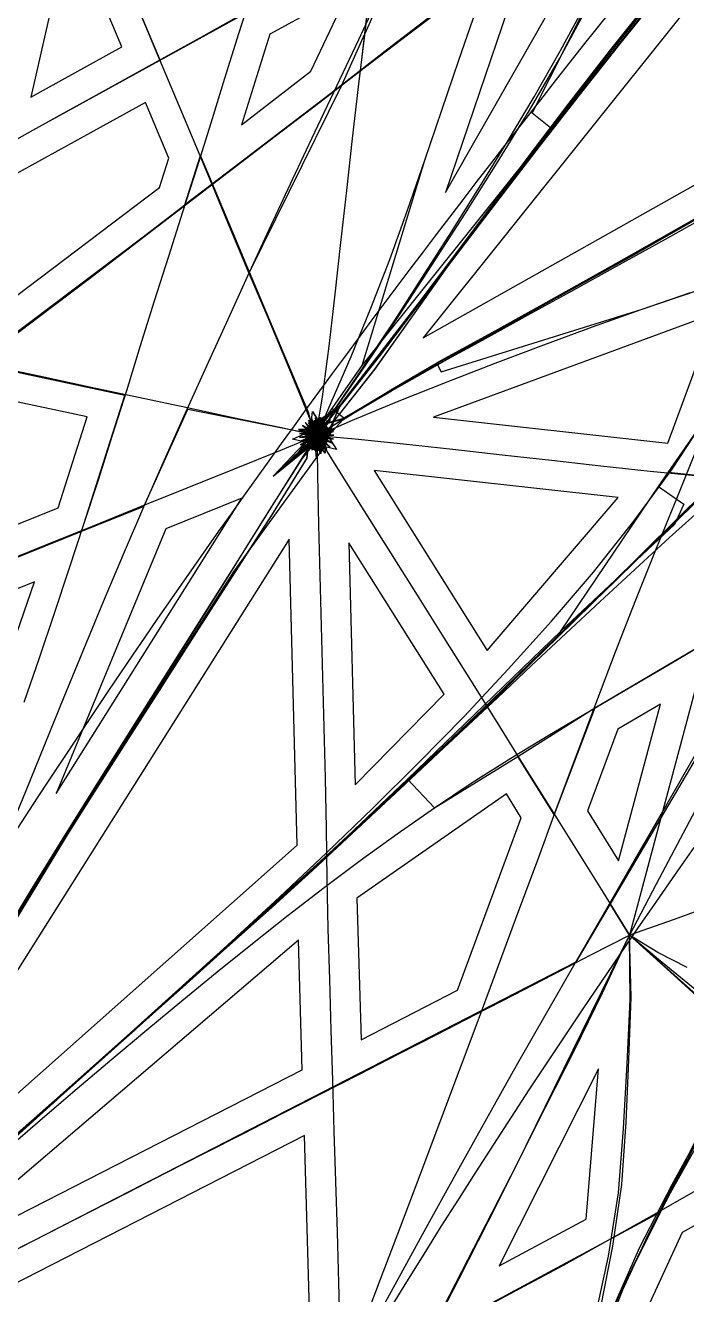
# Model space of a CAD drawing. Header units: metres. Extents: x 465982 to 489928, y 209046 to 231790.
# Drawn here: x 474537 to 476027, y 219167 to 222026 of the extents above; entities that cross this region are included whole.
import ezdxf

# ---------------------------------------------------------------- set-up
doc = ezdxf.new("R2010")
doc.units = ezdxf.units.M
for name, color, linetype in [('ANCHORS_INSIDE', 30, 'CONTINUOUS'), ('ANCHORS_OUTSIDE', 30, 'CONTINUOUS'), ('GREEN_CORRIDOR_EDGES', 3, 'CONTINUOUS'), ('GREEN_CORRIDOR_PARCELS', 3, 'CONTINUOUS'), ('RAILWAY', 7, 'CONTINUOUS'), ('WOOL_PARCELS', 32, 'CONTINUOUS'), ('WOOL_ROADS_L2', 94, 'CONTINUOUS'), ('WOOL_THREADS', 8, 'CONTINUOUS')]:
    doc.layers.add(name, color=color, linetype=linetype)

msp = doc.modelspace()

# ---------------------------------------------------------------- linework, layer by layer
at = {"layer": 'ANCHORS_INSIDE'}
msp.add_point((475890.242, 219953.231), dxfattribs=at)
at = {"layer": 'ANCHORS_OUTSIDE'}
msp.add_point((474995.712, 220917.989), dxfattribs=at)
at = {"layer": 'GREEN_CORRIDOR_EDGES'}
msp.add_lwpolyline([(475358.511, 219134.205), (475397.033, 219196.528), (475435.681, 219258.734), (475474.374, 219320.577), (475513.469, 219382.482), (475552.774, 219444.07), (475592.325, 219505.624), (475632.1, 219566.96), (475672.185, 219628.378), (475712.534, 219689.506), (475753.034, 219750.429), (475793.888, 219811.37), (475834.849, 219872.113), (475876.222, 219932.791), (475917.805, 219993.331), (475959.624, 220053.772), (476001.653, 220114.184), (476043.988, 220174.406)], dxfattribs=at)
at = {"layer": 'GREEN_CORRIDOR_PARCELS'}
for points in [[(475433.441, 221322.373), (476244.633, 221778.868), (476573.284, 222746.149)], [(474550.035, 221864.031), (474755.015, 221977.324), (474638.465, 222253.929)], [(475483.545, 221649.7), (475820.043, 222239.689), (475637.24, 222100.721)], [(475023.968, 221801.5), (475180.54, 221922.678), (475265.73, 222103.831), (475088.376, 222006.079)], [(474433.76, 221354.642), (474839.363, 221660.744), (474860.362, 221726.604), (474807.821, 221851.902), (474508.358, 221687.028)], [(475984.317, 221085.254), (476092.386, 221377.396), (475456.481, 221143.61)], [(474310.65, 220818.63), (474611.24, 220938.998), (474676.339, 221143.935), (474445.731, 221192.655), (474385.502, 221147.108)], [(475577.491, 220618.072), (475872.721, 220962.247), (475322.706, 221023.225)], [(474606.765, 220296.233), (475025.14, 220960.816), (474854.124, 220892.147)], [(474120.265, 219265.956), (475149.743, 220179.845), (475131.579, 220868.393)], [(475280.601, 220315.367), (475480.626, 220519.66), (475266.217, 220860.614)], [(473935.43, 219181.233), (474259.055, 219907.079), (474557.794, 220772.836), (474273.739, 220659.088)], [(475873.644, 220144.077), (475968.125, 220497.422), (475872.174, 220441.149), (475803.278, 220256.666)], [(475293.642, 219741.487), (475510.835, 219852.741), (475654.384, 220241.334), (475620.842, 220294.99), (475284.245, 220060.384)], [(474389.884, 219279.717), (475161.228, 219673.775), (475152.578, 219965.596), (474386.35, 219311.863)], [(473965.286, 218911.883), (475180.354, 219027.984), (475166.15, 219525.393)]]:
    msp.add_lwpolyline(points, close=True, dxfattribs=at)
at = {"layer": 'RAILWAY'}
msp.add_lwpolyline([(474512.07, 220205.18), (474538.33, 220245.8), (474564.94, 220286.06), (474591.19, 220326.33), (474617.8, 220366.59), (474644.76, 220406.86), (474671.37, 220447.13), (474698.33, 220487.39), (474725.29, 220527.66), (474752.6, 220567.57), (474779.56, 220607.49), (474807.22, 220647.76), (474834.53, 220687.67), (474862.19, 220727.59), (474889.85, 220767.15), (474917.51, 220807.07), (474945.17, 220846.98), (474973.18, 220886.55), (475001.54, 220926.12), (475029.55, 220965.68), (475057.91, 221005.25), (475086.27, 221044.81), (475114.63, 221084.38), (475143.34, 221123.94), (475171.7, 221163.16), (475200.76, 221202.72), (475229.47, 221241.94), (475258.53, 221281.16), (475287.59, 221320.37), (475316.65, 221359.59), (475345.71, 221398.8), (475375.12, 221438.02), (475404.53, 221476.88), (475434.29, 221516.1), (475463.7, 221554.96), (475493.46, 221593.83), (475523.22, 221632.69), (475552.98, 221671.56), (475583.09, 221710.42), (475613.2, 221749.29), (475643.31, 221787.8), (475673.42, 221826.67), (475703.53, 221865.19), (475733.99, 221904.05), (475764.45, 221942.57), (475794.91, 221981.08), (475825.37, 222019.6), (475856.18, 222058.11)], dxfattribs=at)
at = {"layer": 'WOOL_PARCELS'}
for points in [[(475604.367, 219232.118), (475800.96, 219337.187), (475828.368, 219676.118)], [(475882.333, 219015.063), (476278.498, 219070.075), (476286.431, 219457.155), (476016.823, 219307.097)]]:
    msp.add_lwpolyline(points, close=True, dxfattribs=at)
at = {"layer": 'WOOL_ROADS_L2'}
for points in [[(475187.75, 221104.95), (475295.888, 221260.092), (475966.85, 222099.068), (476704.065, 222999.481)], [(475859.71, 222509.635), (475914.708, 222409.93), (475582.499, 222145.473), (475249.932, 221890.779)], [(475859.71, 222509.635), (475416.505, 222265.164), (475301.721, 222006.436)], [(475032.328, 222053.252), (474840.991, 221947.711), (474618.716, 222474.913)], [(475724.168, 221791.973), (475678.891, 221827.753), (475999.631, 222464.032)], [(475301.721, 222006.436), (475325.614, 222215.028)], [(475249.932, 221890.779), (475301.721, 222006.436)], [(475292.248, 221923.732), (475301.721, 222006.436)], [(475249.932, 221890.779), (474958.575, 221668.819)], [(475042.443, 221469.948), (475249.932, 221890.779)], [(475465.456, 221261.134), (476471.069, 221832.024)], [(474958.575, 221668.819), (474896.538, 221621.424), (474931.577, 221732.854)], [(474958.575, 221668.819), (474931.577, 221732.854)], [(475295.888, 221260.092), (475437.199, 221722.009)], [(475042.443, 221469.948), (474958.575, 221668.819)], [(475465.456, 221261.134), (475474.114, 221245.778), (475924.838, 221385.991), (476274.61, 221504.449)], [(475985.321, 221018.866), (476075.287, 221148.349), (476274.61, 221504.449)], [(474804.379, 220942.291), (474903.48, 221161.633), (475187.75, 221104.95), (475176.194, 221152.66), (475042.443, 221469.948)], [(474663.611, 220885.955), (474761.538, 221192.113), (474427.19, 221263.908)], [(475227.5, 221163.481), (475254.462, 221142.174), (475465.456, 221261.134)], [(474006.393, 219141.004), (474287.049, 219634.413), (474681.203, 220282.979), (475007.352, 220796.643), (475212.338, 221078.676), (475197.337, 221101.679)], [(475197.337, 221101.679), (475187.75, 221104.95)], [(475187.75, 221104.95), (475192.21, 221049.423)], [(475963.352, 220987.248), (475985.321, 221018.866)], [(476107.202, 221006.238), (475985.321, 221018.866)], [(475743.932, 220661.83), (475963.352, 220987.248), (476020.327, 220947.661)], [(474804.379, 220942.291), (474663.611, 220885.955)], [(476020.327, 220947.661), (475999.962, 220901.527)], [(475743.932, 220661.83), (475999.962, 220901.527)], [(474663.611, 220885.955), (474214.663, 220705.286)], [(476272.41, 220756.155), (475777.376, 219915.972), (474417.422, 219218.329), (474063.537, 219042.218), (473984.636, 219103.399)], [(475397.872, 220327.986), (475743.932, 220661.83)], [(475820.049, 220488.713), (476081.145, 220642.769)], [(475646.635, 220379.533), (475820.049, 220488.713)], [(475820.049, 220488.713), (475728.449, 220248.804), (475646.635, 220379.533)], [(475397.872, 220327.986), (475458.736, 220263.907), (475646.635, 220379.533)], [(474006.393, 219141.004), (474058.248, 219111.508), (475232.73, 220171.132), (475397.872, 220327.986)], [(475354.529, 218896.338), (475644.423, 219460.691), (475898.38, 219977.274), (475854.36, 220047.613)], [(475659.277, 218605.344), (475765.629, 218867.431), (475831.444, 219057.752), (475875.348, 219165.98), (475967.989, 219353.376), (476165.127, 219734.755)], [(475967.989, 219353.376), (475445.463, 219071.59)]]:
    msp.add_lwpolyline(points, dxfattribs=at)
at = {"layer": 'WOOL_THREADS'}
for points in [[(475095.268, 221010.507), (475152.795, 221064.092), (475182.335, 221091.882), (475204.379, 221109.79), (475181.489, 221096.469), (475206.616, 221105.937), (475180.372, 221101.016), (475207.137, 221101.377), (475180.737, 221105.613), (475206.039, 221096.932), (475182.586, 221109.787), (475203.53, 221093.15), (475185.684, 221113.073), (475199.949, 221090.447), (475189.638, 221115.126), (475195.742, 221089.084), (475193.975, 221115.774), (475191.397, 221089.151), (475198.213, 221115.016), (475187.373, 221090.562), (475201.924, 221113.007), (475184.06, 221093.097), (475204.772, 221110.025), (475181.729, 221096.439), (475206.549, 221106.415), (475180.525, 221100.223), (475207.175, 221102.548), (475180.468, 221104.086), (475206.686, 221098.77), (475181.47, 221107.704), (475205.213, 221095.377), (475183.365, 221110.817), (475202.95, 221092.592), (475185.937, 221113.239), (475200.129, 221090.559), (475188.949, 221114.866), (475196.985, 221089.346), (475192.169, 221115.664), (475193.741, 221088.955), (475195.386, 221115.661), (475190.597, 221089.336), (475198.418, 221114.924), (475187.713, 221090.403), (475201.123, 221113.556), (475185.213, 221092.043), (475203.395, 221111.673), (475183.187, 221094.136), (475205.163, 221109.401), (475181.69, 221096.558), (475206.385, 221106.862), (475180.756, 221099.187), (475207.053, 221104.175), (475180.41, 221101.903), (475207.206, 221101.433), (475180.732, 221104.593), (475207.035, 221098.608), (475182.113, 221106.879), (475207.463, 221095.268), (475184.885, 221105.351), (475197.991, 221134.529), (475206.464, 221189.387), (475221.345, 221303.423), (475235.159, 221420.09), (475248.351, 221536.988), (475261.403, 221653.924), (475274.531, 221770.757), (475288.103, 221887.277), (475301.921, 222003.705), (475315.679, 222120.337)], [(476488.411, 222138.644), (476455.077, 222018.695), (476421.671, 221898.842), (476387.833, 221779.92), (476353.997, 221660.931), (476320.562, 221541.29), (476287.325, 221421.462), (476254.492, 221301.249), (476221.186, 221181.761), (476187.609, 221062.569), (476154.311, 220943.046), (476122.286, 220822.555), (476090.832, 220701.517), (476059.319, 220580.705), (476027.398, 220459.888), (475995.347, 220339.106), (475963.095, 220218.489), (475930.689, 220097.912), (475898.38, 219977.274)], [(474493.583, 220191.822), (474537.874, 220298.765), (474581.414, 220406.098), (474624.865, 220513.6), (474668.78, 220620.9), (474713.229, 220727.983), (474758.276, 220834.835), (474804.143, 220941.256), (474850.778, 221047.419), (474898.24, 221153.237), (474946.172, 221258.82), (474994.394, 221364.454), (475042.483, 221470.004), (475090.712, 221575.483), (475139.843, 221680.531), (475189.657, 221785.13), (475239.261, 221889.652), (475288.474, 221994.3), (475337.204, 222099.227)], [(474534.916, 220501.302), (474568.917, 220601.502), (474602.616, 220701.813), (474636.107, 220802.067), (474669.299, 220902.274), (474701.949, 221002.614), (474733.911, 221103.234), (474765.669, 221203.774), (474797.011, 221304.473), (474828.255, 221405.402), (474860.326, 221505.835), (474892.409, 221605.922), (474924.319, 221706), (474955.717, 221806.403), (474986.785, 221907.15), (475018.429, 222007.661), (475050.396, 222108.042)], [(475095.268, 221010.507), (475170.846, 221075.856), (475209.073, 221136.67), (475202.674, 221060.695), (475177.119, 221122.337), (475247.129, 221169.592), (475337.912, 221284.499), (475427.4, 221401.767), (475516.451, 221519.463), (475605.896, 221636.423), (475695.712, 221752.792), (475785.929, 221868.526), (475876.72, 221983.586), (475968.261, 222097.93)], [(475095.268, 221010.507), (475174.725, 221074.574), (475205.292, 221142.614), (475212.814, 221062.638), (475168.645, 221118.356), (475243.948, 221164.83), (475334.932, 221279.854), (475424.483, 221397.855), (475513.562, 221516.327), (475603.273, 221633.884), (475693.345, 221750.768), (475783.811, 221866.946), (475874.857, 221982.382), (475966.675, 222097.032)], [(475095.268, 221010.507), (475165.709, 221083.881), (475232.952, 221115.935), (475152.425, 221115.712), (475214.186, 221080.942), (475242.697, 221165.147), (475332.324, 221281.317), (475422.368, 221398.985), (475511.888, 221517.152), (475601.94, 221634.468), (475692.279, 221751.158), (475782.952, 221867.175), (475874.161, 221982.479), (475966.105, 222097.015)], [(477115.741, 222111.97), (477047.038, 222002.54), (476978.833, 221892.646), (476910.575, 221783.037), (476842.491, 221673.636), (476775.107, 221563.985), (476709.417, 221453.259), (476645.157, 221341.314), (476582.285, 221228.246), (476519.393, 221115.021), (476456.086, 221001.953), (476392.767, 220889.117), (476329.503, 220776.073), (476266.369, 220662.877), (476203.572, 220549.317), (476141.525, 220435.286), (476079.885, 220321.1), (476018.87, 220206.688), (475958.373, 220092.099), (475898.38, 219977.274)], [(475049.386, 222063.455), (474939.076, 222002.315), (474828.633, 221941.309), (474718.155, 221880.178), (474607.422, 221818.976), (474496.798, 221757.699), (474386.289, 221696.397), (474275.653, 221635.256), (474164.914, 221574.245), (474054.226, 221513.267), (473943.601, 221452.331), (473832.734, 221391.558)], [(474473.491, 219952.355), (474548.852, 220076.249), (474625.251, 220199.577), (474702.366, 220322.518), (474779.812, 220445.223), (474857.13, 220567.81), (474934.246, 220690.308), (475011.105, 220812.744), (475087.716, 220935.042), (475163.471, 221054.911), (475218.289, 221136.196), (475165.596, 221066.652), (475222.986, 221136.864), (475165.302, 221069.532), (475224.939, 221138.112), (475168.429, 221072.369), (475231.295, 221149.476), (475320.94, 221263.536), (475409.372, 221380.615), (475497.17, 221498.723), (475586.016, 221616.468), (475675.538, 221733.888), (475765.883, 221850.856), (475857.106, 221967.31), (475949.464, 222083.17)], [(474491.662, 219976.53), (474565.276, 220097.061), (474639.383, 220217.259), (474714.022, 220337.099), (474788.923, 220456.628), (474863.717, 220576.014), (474938.419, 220695.346), (475012.985, 220814.595), (475087.387, 220933.667), (475161.006, 221049.864), (475218.332, 221120.778), (475157.101, 221081.281), (475227.888, 221117.774), (475156.507, 221089.64), (475231.352, 221111.392), (475155.079, 221097.744), (475232.524, 221102.957), (475155.034, 221106.632), (475231.494, 221093.694), (475157.126, 221115.738), (475228.222, 221084.784), (475161.531, 221124.417), (475222.844, 221076.876), (475167.775, 221131.465), (475216.18, 221070.864), (475174.819, 221136.485), (475208.782, 221066.783), (475182.54, 221139.833), (475200.631, 221064.556), (475191.152, 221141.859), (475191.716, 221065.059), (475201.811, 221143.71), (475183.597, 221072.317), (475227.707, 221150.254), (475303.158, 221259.431), (475378.592, 221371.759), (475453.003, 221485.794), (475527.041, 221600.658), (475600.387, 221716.388), (475671.947, 221833.536), (475740.984, 221952.262), (475806.718, 222072.896)], [(475501.752, 222082.016), (475401.177, 222005.671), (475300.897, 221929.06), (475200.736, 221852.344), (475100.393, 221775.782), (475000.097, 221699.321), (474899.944, 221623.118), (474799.661, 221546.835), (474699.177, 221470.767), (474598.478, 221394.771), (474497.741, 221318.751)], [(474520.866, 220025.265), (474601.195, 220154.087), (474682.277, 220282.499), (474764.078, 220410.585), (474846.068, 220538.659), (474928.23, 220666.765), (475010.582, 220794.928), (475092.953, 220923.249), (475171.855, 221050.863), (475184.105, 221155.953), (475237.99, 221070.383), (475139.001, 221094.104), (475234.317, 221136.592), (475324.565, 221251.075), (475410.394, 221371.377), (475495.826, 221492.602), (475583.267, 221612.639), (475672.003, 221731.943), (475761.986, 221850.392), (475853.211, 221967.986), (475946.01, 222084.598)], [(474520.905, 220025.103), (474601.209, 220153.915), (474682.248, 220282.323), (474763.994, 220410.412), (474845.925, 220538.492), (474928.023, 220666.603), (475010.306, 220794.776), (475092.607, 220923.106), (475171.482, 221050.688), (475184.098, 221155.502), (475237.987, 221070.458), (475139.433, 221094.131), (475234.31, 221137.016), (475324.518, 221251.433), (475410.414, 221371.603), (475495.922, 221492.699), (475583.403, 221612.633), (475672.165, 221731.846), (475762.168, 221850.208), (475853.414, 221967.713), (475946.24, 222084.23)], [(475095.268, 221010.507), (475150.733, 221062.115), (475176.881, 221086.781), (475188.372, 221102.529), (475203.402, 221102.866), (475186.393, 221103.494), (475201.896, 221099.868), (475186.684, 221106.02), (475200.485, 221097.544), (475188.13, 221108.162), (475198.592, 221095.729), (475190.23, 221109.682), (475196.268, 221094.585), (475192.687, 221110.449), (475193.732, 221094.221), (475195.234, 221110.413), (475191.237, 221094.651), (475197.616, 221109.61), (475189.023, 221095.803), (475199.612, 221108.145), (475187.285, 221097.537), (475201.056, 221106.189), (475186.158, 221099.666), (475201.85, 221103.941), (475185.705, 221101.981), (475201.964, 221101.612), (475185.92, 221104.274), (475201.436, 221099.399), (475186.74, 221106.366), (475200.353, 221097.466), (475188.056, 221108.11), (475198.839, 221095.934), (475189.732, 221109.41), (475197.036, 221094.877), (475191.624, 221110.216), (475195.089, 221094.325), (475193.592, 221110.52), (475193.133, 221094.261), (475195.509, 221110.352), (475191.281, 221094.646), (475197.274, 221109.767), (475189.623, 221095.413), (475198.809, 221108.837), (475188.224, 221096.486), (475200.062, 221107.642), (475187.123, 221097.784), (475201.006, 221106.261), (475186.338, 221099.229), (475201.632, 221104.771), (475185.87, 221100.748), (475201.946, 221103.238), (475185.706, 221102.28), (475201.963, 221101.721), (475185.825, 221103.771), (475201.711, 221100.267), (475186.204, 221105.178), (475201.219, 221098.912), (475186.81, 221106.468), (475200.506, 221097.695), (475187.615, 221107.613), (475199.615, 221096.629), (475188.586, 221108.598), (475198.552, 221095.753), (475189.689, 221109.422), (475197.364, 221095.149), (475190.37, 221110.7), (475181.244, 221133.022), (475163.14, 221177.109), (475123.873, 221271.962), (475081.765, 221372.226), (475039.596, 221472.557), (474997.422, 221572.895), (474955.567, 221672.938), (474913.796, 221772.933), (474871.756, 221873.189), (474829.65, 221973.177), (474787.493, 222073.29)], [(475095.268, 221010.507), (475163.153, 221073.535), (475211.562, 221111.234), (475167.464, 221091.522), (475216.88, 221111.01), (475168.789, 221093.947), (475218.228, 221109.861), (475168.683, 221095.654), (475218.838, 221108.253), (475168.343, 221097.448), (475219.237, 221106.374), (475168.045, 221099.459), (475219.486, 221104.243), (475167.888, 221101.72), (475219.548, 221101.855), (475167.943, 221104.234), (475219.359, 221099.218), (475168.287, 221106.987), (475218.84, 221096.358), (475168.999, 221109.941), (475217.912, 221093.326), (475170.161, 221113.033), (475216.498, 221090.2), (475171.844, 221116.168), (475214.534, 221087.083), (475174.1, 221119.231), (475211.98, 221084.11), (475176.955, 221122.077), (475208.829, 221081.428), (475180.396, 221124.551), (475205.117, 221079.193), (475184.366, 221126.487), (475200.926, 221077.541), (475188.764, 221127.701), (475196.372, 221076.517), (475193.411, 221127.869), (475191.466, 221075.759), (475197.82, 221125.872), (475184.912, 221073.195), (475198.163, 221118.968), (475237.898, 221166.853), (475303.181, 221262.104), (475368.574, 221360.55), (475433.069, 221460.444), (475497.19, 221560.689), (475560.463, 221661.246), (475622.73, 221762.512), (475683.721, 221865.047), (475742.984, 221968.953), (475800.059, 222074.458)], [(475466.768, 222058.655), (475354.129, 221972.217), (475242.048, 221885.316), (475129.803, 221798.444), (475017.065, 221711.857), (474904.422, 221625.539), (474791.684, 221539.175), (474678.597, 221453.078), (474565.228, 221367.118), (474451.842, 221281.52), (474338.622, 221195.9), (474225.432, 221110.096), (474111.991, 221024.382), (473998.586, 220938.693), (473885.203, 220852.989), (473772.114, 220766.94), (473658.849, 220680.78), (473545.594, 220594.649), (473432.156, 220508.781), (473318.477, 220423.292), (473204.565, 220338.038), (473090.436, 220252.866)], [(475034.129, 222052.904), (474914.053, 221986.89), (474793.96, 221920.955), (474673.847, 221854.844), (474553.759, 221788.728), (474433.867, 221722.476), (474313.932, 221656.072), (474193.709, 221589.867), (474073.437, 221523.646), (473953.203, 221457.459), (473832.734, 221391.558)], [(475095.268, 221010.507), (475156.046, 221066.439), (475196.657, 221089.389), (475192.558, 221125.218), (475194.98, 221084.277), (475191.843, 221122.51), (475196.074, 221083.209), (475190.818, 221121.872), (475197.12, 221083.141), (475189.841, 221121.602), (475198.069, 221083.289), (475188.952, 221121.381), (475198.906, 221083.491), (475188.179, 221121.165), (475199.616, 221083.699), (475187.54, 221120.964), (475200.181, 221083.886), (475187.051, 221120.793), (475200.59, 221084.035), (475186.724, 221120.671), (475200.833, 221084.127), (475186.569, 221120.611), (475200.9, 221084.154), (475186.591, 221120.62), (475200.785, 221084.109), (475186.8, 221120.701), (475200.483, 221083.994), (475187.198, 221120.846), (475199.989, 221083.82), (475187.787, 221121.045), (475199.302, 221083.602), (475188.571, 221121.277), (475198.423, 221083.363), (475189.544, 221121.516), (475197.357, 221083.13), (475190.699, 221121.734), (475196.116, 221082.937), (475192.024, 221121.895), (475194.714, 221082.815), (475193.496, 221121.969), (475193.177, 221082.798), (475195.09, 221121.924), (475191.536, 221082.914), (475196.771, 221121.738), (475189.829, 221083.193), (475198.505, 221121.408), (475188.11, 221083.677), (475200.281, 221120.995), (475186.541, 221084.538), (475202.616, 221122.488), (475226.456, 221176.112), (475271.128, 221280.271), (475315.394, 221388.62), (475358.091, 221498.405), (475398.445, 221609.592), (475437.199, 221722.009), (475475.584, 221834.655), (475513.97, 221947.298), (475552.622, 222059.647)], [(475095.268, 221010.507), (475166.116, 221076.941), (475217.509, 221120.963), (475166.282, 221085.012), (475221.459, 221116.215), (475162.977, 221090.919), (475222.072, 221109.846), (475156.769, 221098.392), (475214.769, 221099.826), (475246.235, 221168.227), (475329.131, 221275.302), (475412.215, 221384.055), (475495.024, 221493.382), (475578.53, 221602.446), (475662.642, 221711.65), (475747.457, 221820.687), (475833.09, 221929.409), (475919.477, 222037.669)], [(474461.073, 219473.993), (474569.749, 219571.745), (474678.368, 219669.423), (474786.844, 219767.172), (474894.88, 219864.995), (475002.664, 219963.308), (475109.791, 220062.213), (475215.382, 220162.267), (475319.975, 220263.239), (475423.655, 220365.428), (475525.493, 220469.44), (475624.999, 220575.702), (475722.59, 220684.024), (475817.51, 220794.68), (475908.163, 220908.941), (475994.417, 221026.597), (476074.601, 221148.61), (476147.91, 221275.322), (476219.977, 221402.786), (476292.396, 221529.934), (476365.553, 221656.622), (476442.274, 221780.754), (476521.786, 221903.079), (476600.924, 222025.881)], [(475095.268, 221010.507), (475167.92, 221077.879), (475218.334, 221128.277), (475172.34, 221075.539), (475212.965, 221131.625), (475177.408, 221071.765), (475206.984, 221134.578), (475183.741, 221069.086), (475200.164, 221136.62), (475190.331, 221067.842), (475194.011, 221137.245), (475196.086, 221067.775), (475188.614, 221136.871), (475201.185, 221068.511), (475183.754, 221135.786), (475205.909, 221069.888), (475179.214, 221134.02), (475210.442, 221071.822), (475175.007, 221131.369), (475215.317, 221074.15), (475171.718, 221126.804), (475223.575, 221076.663), (475171.175, 221113.876), (475239.03, 221161.021), (475323.377, 221267.137), (475406.588, 221376.353), (475489.581, 221486.438), (475573.299, 221596.169), (475657.56, 221705.896), (475742.431, 221815.492), (475828.095, 221924.618), (475914.688, 222033.116)], [(475857.386, 219129.559), (475921.323, 219274.643), (475994.529, 219415.112), (476071.318, 219553.934), (476147.193, 219693.485), (476224.231, 219831.848), (476306.018, 219968.086), (476391.353, 220102.093), (476485.258, 220229.929), (476586.863, 220351.857), (476690.532, 220472.312), (476792.865, 220593.892), (476888.472, 220720.097), (476977.862, 220851.185), (477055.751, 220989.602), (477125.925, 221131.907), (477187.673, 221278.091), (477242.22, 221426.956), (477291.441, 221577.486), (477333.721, 221729.871), (477361.587, 221885.137)], [(475095.268, 221010.507), (475165.429, 221076.007), (475213.841, 221121.732), (475171.204, 221080.351), (475214.786, 221123.701), (475172.418, 221080.376), (475214.445, 221124.555), (475173.186, 221079.882), (475213.795, 221125.242), (475173.961, 221079.24), (475212.987, 221125.947), (475174.854, 221078.517), (475212.022, 221126.711), (475175.907, 221077.723), (475210.874, 221127.536), (475177.157, 221076.869), (475209.518, 221128.412), (475178.627, 221075.974), (475207.926, 221129.317), (475180.345, 221075.069), (475206.084, 221130.222), (475182.324, 221074.192), (475203.958, 221131.07), (475184.602, 221073.372), (475201.494, 221131.84), (475187.324, 221072.654), (475198.473, 221132.483), (475190.623, 221072.132), (475194.916, 221132.842), (475193.982, 221071.883), (475191.878, 221132.523), (475196.945, 221071.363), (475189.474, 221130.659), (475201.236, 221068.303), (475184.552, 221121.896), (475254.451, 221140.887), (475359.812, 221203.885), (475468.272, 221267.032), (475579.172, 221327.629), (475690.067, 221388.536), (475800.896, 221449.986), (475911.607, 221511.904), (476022.063, 221574.292), (476132.452, 221637.003)], [(475095.268, 221010.507), (475166.162, 221076.628), (475215.336, 221123.724), (475171.251, 221079.005), (475214.787, 221125.891), (475173.114, 221077.997), (475213.347, 221127.382), (475174.863, 221076.738), (475211.574, 221128.734), (475176.807, 221075.445), (475209.5, 221130.04), (475179.049, 221074.162), (475207.077, 221131.292), (475181.674, 221072.949), (475204.188, 221132.467), (475184.906, 221071.83), (475200.616, 221133.499), (475188.816, 221070.992), (475196.414, 221134.205), (475192.802, 221070.661), (475192.712, 221134.32), (475196.282, 221070.765), (475189.44, 221134.053), (475199.417, 221071.179), (475186.394, 221133.487), (475202.377, 221071.85), (475183.569, 221132.633), (475205.2, 221072.673), (475180.948, 221131.32), (475208.302, 221073.34), (475178.833, 221128.602), (475214.042, 221072.742), (475176.728, 221118.344), (475249.859, 221138.034), (475355.467, 221201), (475464.422, 221264.59), (475575.808, 221325.376), (475687.118, 221386.426), (475798.279, 221447.991), (475909.359, 221510.074), (476020.146, 221572.641), (476130.828, 221635.532)], [(475095.268, 221010.507), (475160.746, 221072.391), (475192.607, 221120.562), (475199.57, 221076.013), (475187.534, 221124.614), (475201.093, 221078.779), (475185.755, 221125.091), (475202.486, 221079.722), (475184.191, 221124.686), (475203.979, 221080.448), (475182.646, 221124.001), (475205.519, 221081.254), (475181.085, 221123.136), (475207.087, 221082.212), (475179.506, 221122.09), (475208.669, 221083.355), (475177.925, 221120.848), (475210.243, 221084.703), (475176.365, 221119.389), (475211.782, 221086.276), (475174.859, 221117.701), (475213.245, 221088.082), (475173.447, 221115.775), (475214.593, 221090.127), (475172.176, 221113.613), (475215.776, 221092.404), (475171.094, 221111.228), (475216.744, 221094.893), (475170.249, 221108.641), (475217.452, 221097.567), (475169.687, 221105.889), (475217.857, 221100.387), (475169.442, 221103.013), (475217.918, 221103.304), (475169.529, 221100.064), (475217.582, 221106.253), (475169.9, 221097.073), (475216.687, 221109.112), (475170.228, 221093.915), (475214.464, 221111.412), (475168.996, 221089.328), (475209.167, 221111.024), (475260.315, 221143.387), (475357.872, 221202.315), (475458.847, 221261.331), (475562.025, 221318.011), (475665.056, 221374.874), (475767.784, 221432.056), (475870.514, 221489.62), (475973.172, 221547.6), (476075.689, 221605.811)], [(475095.268, 221010.507), (475154.25, 221065.892), (475181.594, 221100.423), (475214.763, 221107.158), (475176.74, 221101.652), (475212.594, 221100.757), (475176.067, 221106.602), (475210.908, 221095.723), (475177.698, 221111.375), (475208.328, 221091.303), (475180.724, 221115.431), (475204.73, 221087.744), (475184.741, 221118.466), (475200.344, 221085.304), (475189.395, 221120.282), (475195.51, 221084.145), (475194.314, 221120.776), (475190.597, 221084.314), (475199.132, 221119.957), (475185.959, 221085.755), (475203.511, 221117.931), (475181.911, 221088.32), (475207.164, 221114.884), (475178.706, 221091.786), (475209.878, 221111.065), (475176.516, 221095.887), (475211.521, 221106.756), (475175.435, 221100.331), (475212.038, 221102.25), (475175.475, 221104.828), (475211.454, 221097.83), (475176.579, 221109.108), (475209.86, 221093.748), (475178.63, 221112.938), (475207.393, 221090.217), (475181.468, 221116.129), (475204.231, 221087.4), (475184.904, 221118.545), (475200.572, 221085.408), (475188.736, 221120.099), (475196.619, 221084.302), (475192.757, 221120.754), (475192.577, 221084.1), (475196.774, 221120.518), (475188.639, 221084.782), (475200.609, 221119.443), (475184.998, 221086.312), (475204.153, 221117.651), (475181.935, 221088.703), (475207.594, 221115.413), (475180.357, 221092.247), (475213.741, 221114.584), (475263.986, 221144.686), (475362.297, 221202.655), (475463.72, 221260.822), (475566.909, 221317.192), (475670.049, 221373.683), (475773.011, 221430.369), (475876.075, 221487.325), (475979.17, 221544.557), (476082.22, 221601.907)], [(475095.268, 221010.507), (475166.875, 221077.104), (475216.202, 221125.959), (475172.443, 221076.798), (475212.822, 221129.295), (475176.52, 221074.091), (475208.644, 221131.907), (475181.055, 221071.834), (475203.877, 221133.899), (475186.072, 221070.245), (475198.706, 221135.181), (475190.832, 221069.519), (475194.454, 221135.565), (475194.638, 221069.422), (475191.074, 221135.473), (475197.656, 221069.654), (475188.355, 221135.147), (475200.081, 221070.045), (475186.237, 221134.732), (475201.926, 221070.472), (475184.623, 221134.319), (475203.347, 221070.872), (475183.366, 221133.934), (475204.469, 221071.247), (475182.34, 221133.607), (475205.381, 221071.64), (475181.435, 221133.395), (475206.048, 221072.207), (475180.472, 221133.709), (475206.047, 221073.847), (475178.99, 221136.864), (475199.144, 221079.031), (475252.287, 221137.617), (475360.863, 221205.076), (475473.418, 221271.076), (475588.701, 221334.421), (475704.086, 221398.199), (475819.273, 221462.396), (475934.297, 221527.125), (476049.091, 221592.437)], [(475095.268, 221010.507), (475152.624, 221063.998), (475182.009, 221091.573), (475202.943, 221109.994), (475182.845, 221094.791), (475204.554, 221108.958), (475182.116, 221096.607), (475205.505, 221107.373), (475181.455, 221098.343), (475206.11, 221105.655), (475181.015, 221100.091), (475206.439, 221103.912), (475180.817, 221101.823), (475206.522, 221102.207), (475180.846, 221103.492), (475206.39, 221100.585), (475181.074, 221105.058), (475206.078, 221099.082), (475181.459, 221106.491), (475205.628, 221097.725), (475181.962, 221107.77), (475205.083, 221096.528), (475182.538, 221108.884), (475204.487, 221095.496), (475183.146, 221109.832), (475203.878, 221094.63), (475183.745, 221110.619), (475203.294, 221093.92), (475184.307, 221111.254), (475202.763, 221093.356), (475184.802, 221111.751), (475202.309, 221092.922), (475185.212, 221112.124), (475201.948, 221092.607), (475185.522, 221112.386), (475201.691, 221092.397), (475185.724, 221112.548), (475201.544, 221092.281), (475185.815, 221112.619), (475201.508, 221092.253), (475185.796, 221112.605), (475201.579, 221092.308), (475185.675, 221112.509), (475201.749, 221092.444), (475185.459, 221112.334), (475202.007, 221092.658), (475185.162, 221112.081), (475202.339, 221092.951), (475184.799, 221111.749), (475202.728, 221093.323), (475184.386, 221111.341), (475203.152, 221093.773), (475183.935, 221110.866), (475203.579, 221094.309), (475183.431, 221110.351), (475203.909, 221094.973), (475182.707, 221109.916), (475203.686, 221095.976), (475180.933, 221110.305), (475200.221, 221096.537), (475224.385, 221115.275), (475274.391, 221136.985), (475379.27, 221180.552), (475487.413, 221223.233), (475595.933, 221265.334), (475704.919, 221306.536), (475814.541, 221346.838), (475924.838, 221385.991), (476035.639, 221424.182)], [(475095.268, 221010.507), (475150.456, 221061.844), (475176.211, 221085.902), (475189.381, 221098.204), (475198.915, 221107.132), (475189.341, 221098.132), (475198.698, 221106.976), (475189.278, 221098.024), (475198.633, 221106.967), (475189.288, 221097.979), (475198.597, 221106.99), (475189.316, 221097.944), (475198.562, 221107.023), (475189.352, 221097.907), (475198.522, 221107.063), (475189.395, 221097.864), (475198.475, 221107.109), (475189.446, 221097.814), (475198.419, 221107.162), (475189.506, 221097.756), (475198.354, 221107.224), (475189.576, 221097.69), (475198.278, 221107.294), (475189.66, 221097.616), (475198.187, 221107.373), (475189.757, 221097.531), (475198.082, 221107.462), (475189.87, 221097.437), (475197.96, 221107.561), (475190.001, 221097.334), (475197.821, 221107.668), (475190.152, 221097.223), (475197.66, 221107.785), (475190.323, 221097.103), (475197.478, 221107.908), (475190.516, 221096.977), (475197.272, 221108.036), (475190.735, 221096.847), (475197.041, 221108.167), (475190.979, 221096.714), (475196.783, 221108.3), (475191.25, 221096.582), (475196.498, 221108.431), (475191.549, 221096.453), (475196.184, 221108.555), (475191.877, 221096.333), (475195.842, 221108.67), (475192.234, 221096.225), (475195.472, 221108.772), (475192.617, 221096.132), (475195.074, 221108.855), (475193.028, 221096.059), (475194.652, 221108.915), (475193.462, 221096.012), (475194.206, 221108.95), (475193.918, 221095.994), (475193.741, 221108.953), (475194.392, 221096.011), (475193.259, 221108.923), (475194.877, 221096.073), (475192.762, 221108.873), (475195.36, 221096.214), (475192.226, 221108.87), (475195.786, 221096.6), (475191.364, 221109.217), (475196.412, 221098.244), (475182.493, 221104.738), (475158.974, 221109.881), (475110.601, 221120.127), (475005.67, 221142.309), (474899.016, 221164.957), (474792.445, 221187.616), (474685.807, 221210.395), (474578.973, 221233.182), (474472.317, 221255.715)], [(475095.268, 221010.507), (475152.138, 221063.391), (475180.541, 221089.634), (475201.57, 221102.549), (475182.472, 221103.681), (475203.679, 221101.967), (475183.39, 221102.746), (475204.12, 221102.828), (475183.603, 221101.806), (475204.136, 221103.759), (475183.75, 221100.869), (475203.995, 221104.703), (475183.959, 221099.925), (475203.749, 221105.649), (475184.259, 221098.98), (475203.402, 221106.59), (475184.658, 221098.043), (475202.949, 221107.52), (475185.165, 221097.123), (475202.387, 221108.427), (475185.784, 221096.233), (475201.71, 221109.298), (475186.52, 221095.385), (475200.915, 221110.119), (475187.374, 221094.595), (475200, 221110.872), (475188.35, 221093.884), (475198.966, 221111.537), (475189.444, 221093.271), (475197.815, 221112.092), (475190.649, 221092.78), (475196.557, 221112.513), (475191.955, 221092.435), (475195.206, 221112.776), (475193.346, 221092.261), (475193.782, 221112.856), (475194.798, 221092.282), (475192.31, 221112.73), (475196.282, 221092.517), (475190.824, 221112.38), (475197.759, 221092.984), (475189.365, 221111.794), (475199.19, 221093.69), (475187.975, 221110.968), (475200.528, 221094.635), (475186.702, 221109.905), (475201.724, 221095.811), (475185.594, 221108.622), (475202.732, 221097.196), (475184.697, 221107.145), (475203.51, 221098.755), (475184.053, 221105.511), (475204.024, 221100.449), (475183.705, 221103.77), (475204.267, 221102.226), (475183.721, 221101.986), (475204.328, 221104.07), (475184.343, 221100.31), (475204.679, 221106.231), (475185.789, 221099.414), (475160.767, 221088.864), (475111.97, 221068.667), (475007.922, 221026.31), (474901.149, 220983.437), (474794.463, 220940.522), (474687.942, 220897.568), (474581.307, 220854.631), (474474.517, 220811.869)], [(475095.268, 221010.507), (475151.853, 221063.349), (475179.686, 221089.869), (475193.33, 221109.879), (475195.138, 221091.427), (475194.159, 221112.125), (475191.987, 221092.516), (475196.963, 221112.057), (475189.242, 221093.635), (475199.551, 221110.841), (475186.901, 221095.323), (475201.643, 221108.894), (475185.128, 221097.558), (475203.081, 221106.45), (475184.058, 221100.169), (475203.773, 221103.731), (475183.755, 221102.94), (475203.691, 221100.965), (475184.212, 221105.648), (475202.876, 221098.367), (475185.36, 221108.09), (475201.425, 221096.12), (475187.078, 221110.104), (475199.478, 221094.369), (475189.213, 221111.573), (475197.199, 221093.2), (475191.592, 221112.433), (475194.762, 221092.651), (475194.047, 221112.673), (475192.329, 221092.711), (475196.421, 221112.325), (475190.046, 221093.33), (475198.584, 221111.455), (475188.028, 221094.426), (475200.437, 221110.158), (475186.359, 221095.901), (475201.909, 221108.535), (475185.09, 221097.646), (475202.968, 221106.693), (475184.244, 221099.557), (475203.601, 221104.737), (475183.821, 221101.536), (475203.821, 221102.756), (475183.797, 221103.498), (475203.657, 221100.831), (475184.14, 221105.37), (475203.147, 221099.026), (475184.806, 221107.096), (475202.336, 221097.391), (475185.748, 221108.631), (475201.274, 221095.963), (475186.918, 221109.946), (475200.004, 221094.772), (475188.27, 221111.019), (475198.573, 221093.84), (475189.753, 221111.853), (475197.015, 221093.218), (475191.324, 221112.523), (475195.369, 221093.102), (475192.997, 221113.447), (475194.097, 221093.658), (475194.434, 221066.603), (475195.339, 221013.803), (475197.929, 220901.206), (475200.937, 220787.033), (475203.952, 220672.832), (475206.967, 220558.631), (475209.98, 220444.431), (475212.974, 220330.243), (475215.162, 220216.793), (475216.793, 220104.127), (475219.065, 219991.094), (475222.422, 219877.149), (475225.8, 219763.192), (475229.138, 219649.437), (475232.559, 219535.755), (475236.072, 219421.868), (475239.579, 219307.978), (475242.829, 219194.166), (475245.707, 219080.517)], [(475095.268, 221010.507), (475150.64, 221062.156), (475177.013, 221086.605), (475193.546, 221097.02), (475194.121, 221112.033), (475195.713, 221095.232), (475189.413, 221109.79), (475199.43, 221096.915), (475186.489, 221106.521), (475201.543, 221100.531), (475185.487, 221102.401), (475201.501, 221104.718), (475186.621, 221098.379), (475199.404, 221108.295), (475189.541, 221095.472), (475195.875, 221110.359), (475193.439, 221094.365), (475191.864, 221110.467), (475197.316, 221095.234), (475188.352, 221108.703), (475200.267, 221097.757), (475186.11, 221105.592), (475201.7, 221101.259), (475185.532, 221101.909), (475201.431, 221104.922), (475186.597, 221098.453), (475199.661, 221108.005), (475188.949, 221095.873), (475196.866, 221109.99), (475192.037, 221094.541), (475193.636, 221110.648), (475195.264, 221094.543), (475190.541, 221110.027), (475198.117, 221095.721), (475188.019, 221108.373), (475200.241, 221097.758), (475186.336, 221106.049), (475201.461, 221100.275), (475185.581, 221103.432), (475201.765, 221102.908), (475185.703, 221100.858), (475201.256, 221105.361), (475186.553, 221098.578), (475200.114, 221107.427), (475187.938, 221096.751), (475198.537, 221108.994), (475189.657, 221095.452), (475196.719, 221110.026), (475191.532, 221094.684), (475194.824, 221110.541), (475193.416, 221094.407), (475192.979, 221110.597), (475195.202, 221094.554), (475191.271, 221110.266), (475196.818, 221095.049), (475189.757, 221109.625), (475198.222, 221095.817), (475188.468, 221108.746), (475199.396, 221096.789), (475187.418, 221107.69), (475200.337, 221097.91), (475186.62, 221106.5), (475201.075, 221099.125), (475186.135, 221105.206), (475201.763, 221100.397), (475186.303, 221103.832), (475203.811, 221101.528), (475229.264, 221099.144), (475279.996, 221094.348), (475389.109, 221083.299), (475500.192, 221071.153), (475611.303, 221058.834), (475722.43, 221046.51), (475833.545, 221034.189), (475944.58, 221022.015), (476054.75, 221010.993)], [(475095.268, 221010.507), (475150.321, 221061.931), (475176.035, 221086.062), (475189.191, 221098.48), (475199.07, 221107.235), (475188.574, 221098.8), (475199.337, 221106.291), (475187.981, 221099.423), (475199.706, 221105.489), (475187.578, 221100.197), (475200.02, 221104.662), (475187.301, 221101.039), (475200.234, 221103.79), (475187.142, 221101.932), (475200.331, 221102.878), (475187.108, 221102.861), (475200.298, 221101.938), (475187.208, 221103.809), (475200.126, 221100.985), (475187.454, 221104.761), (475199.805, 221100.039), (475187.853, 221105.694), (475199.328, 221099.126), (475188.408, 221106.581), (475198.694, 221098.272), (475189.121, 221107.394), (475197.903, 221097.508), (475189.988, 221108.1), (475196.966, 221096.869), (475190.992, 221108.664), (475195.899, 221096.387), (475192.114, 221109.056), (475194.73, 221096.095), (475193.323, 221109.242), (475193.491, 221096.021), (475194.578, 221109.198), (475192.229, 221096.187), (475195.835, 221108.908), (475190.992, 221096.604), (475197.037, 221108.363), (475189.837, 221097.274), (475198.13, 221107.571), (475188.822, 221098.183), (475199.056, 221106.552), (475187.999, 221099.303), (475199.762, 221105.34), (475187.422, 221100.594), (475200.2, 221103.985), (475187.13, 221101.999), (475200.339, 221102.545), (475187.15, 221103.455), (475200.158, 221101.092), (475187.493, 221104.887), (475199.655, 221099.701), (475188.153, 221106.219), (475198.847, 221098.446), (475189.1, 221107.377), (475197.773, 221097.398), (475190.29, 221108.296), (475196.485, 221096.613), (475191.664, 221108.915), (475195.05, 221096.119), (475193.143, 221109.162), (475193.52, 221095.861), (475194.582, 221108.841), (475191.802, 221095.46), (475194.694, 221107.361), (475200.332, 221092.449), (475213.448, 221071.155), (475240.686, 221027.636), (475299.864, 220933.33), (475359.925, 220837.82), (475420, 220742.289), (475480.074, 220646.759), (475540.134, 220551.238), (475599.37, 220456.266), (475658.929, 220360.824), (475718.854, 220264.965), (475778.821, 220169.016), (475838.724, 220073.131), (475898.38, 219977.274)], [(476052.324, 221079.066), (476005.851, 220963.047), (475958.524, 220847.444), (475911.463, 220731.493), (475865.667, 220614.585), (475821.349, 220496.916), (475777.136, 220379.254), (475733.397, 220261.507), (475689.915, 220143.599), (475646.313, 220025.576), (475602.713, 219907.549), (475558.802, 219789.821), (475514.602, 219672.186), (475470.367, 219554.427), (475425.916, 219436.782), (475381.307, 219319.251), (475336.788, 219201.813), (475292.602, 219084.44)], [(474437.126, 219454.121), (474544.4, 219549.695), (474651.598, 219645.261), (474758.842, 219740.998), (474866.189, 219837.029), (474973.357, 219933.228), (475080.272, 220029.707), (475186.354, 220127.01), (475291.669, 220225.095), (475397.12, 220323.418), (475502.02, 220422.664), (475606.164, 220522.445), (475709.7, 220623.068), (475812.842, 220724.024), (475915.571, 220825.419), (476018.26, 220926.946), (476120.983, 221028.065)], [(474509.927, 219520.364), (474601.092, 219601.452), (474692.158, 219682.61), (474782.972, 219763.758), (474873.357, 219844.799), (474963.426, 219925.907), (475053.387, 220007.333), (475143.252, 220089.195), (475232.577, 220171.496), (475321.461, 220254.174), (475410.274, 220337.044), (475498.466, 220420.484), (475585.984, 220504.255), (475673.064, 220588.662), (475760.334, 220673.166), (475847.329, 220757.74), (475934.059, 220842.703), (476020.853, 220927.636), (476107.778, 221012.154)], [(474458.407, 219477.455), (474556.917, 219564.126), (474655.199, 219650.979), (474753.474, 219738.219), (474851.858, 219825.963), (474950.12, 219914.083), (475048.037, 220002.454), (475145.659, 220091.265), (475242.467, 220180.79), (475339.208, 220270.628), (475435.835, 220360.671), (475532.022, 220451.316), (475627.224, 220542.77), (475722.253, 220634.714), (475816.922, 220726.823), (475911.258, 220819.393), (476005.481, 220911.983), (476099.79, 221004.206)], [(474479.529, 219495.806), (474581.208, 219584.968), (474682.591, 219674.253), (474783.699, 219763.739), (474884.346, 219853.169), (474984.772, 219942.783), (475085.08, 220032.78), (475184.555, 220123.614), (475283.223, 220215.157), (475381.896, 220306.817), (475480.292, 220398.996), (475577.733, 220492.22), (475674.09, 220586.561), (475770.746, 220680.87), (475867.005, 220775.354), (475963.115, 220869.613), (476059.538, 220963.414)], [(474480.424, 219496.265), (474581.819, 219585.473), (474682.966, 219674.787), (474783.879, 219764.291), (474884.353, 219853.745), (474984.615, 219943.386), (475084.759, 220033.419), (475184.126, 220124.229), (475282.745, 220215.684), (475381.348, 220307.291), (475479.664, 220399.427), (475577.079, 220492.55), (475673.508, 220586.679), (475770.186, 220680.82), (475866.459, 220775.131), (475962.565, 220869.225), (476058.907, 220962.934)], [(475395.489, 217700.829), (475446.331, 217851.194), (475498.044, 218001.231), (475546.863, 218152.347), (475593.436, 218304.163), (475640.068, 218455.868), (475684.199, 218608.138), (475729.583, 218759.313), (475780.188, 218909.322), (475834.928, 219057.722), (475893.956, 219204.603), (475963.013, 219346.929), (476040.404, 219485.105), (476117.445, 219623.494), (476190.38, 219763.371), (476261.184, 219904.342), (476325.54, 220048.59), (476386.496, 220194.28), (476441.241, 220342.64), (476488.944, 220493.72), (476534.003, 220645.804), (476575.687, 220799.045), (476606.927, 220954.464)], [(475878.182, 219166.682), (475940.488, 219301.974), (476007.09, 219435.063), (476074.585, 219567.824), (476140.345, 219701.405), (476203.183, 219835.812), (476264.695, 219971.52), (476323.486, 220108.542), (476379.203, 220246.802), (476429.945, 220387.098), (476478.458, 220528.007), (476525.367, 220669.254), (476569.958, 220811.013), (476606.927, 220954.464)], [(474471.919, 219486.513), (474555.965, 219561.281), (474639.934, 219636.086), (474723.817, 219710.965), (474807.554, 219785.906), (474891.074, 219860.862), (474974.476, 219935.987), (475057.73, 220011.342), (475140.986, 220087.119), (475223.753, 220163.183), (475306.191, 220239.534), (475388.441, 220315.909), (475470.222, 220392.713), (475551.599, 220469.937), (475632.482, 220547.816), (475713.416, 220626.116), (475794.027, 220704.382), (475874.267, 220782.7), (475954.357, 220860.858), (476034.524, 220938.914)], [(474503.725, 219515.196), (474582.486, 219585.176), (474661.095, 219655.168), (474739.847, 219725.437), (474818.659, 219795.923), (474897.378, 219866.515), (474976.147, 219937.364), (475054.867, 220008.425), (475133.623, 220079.822), (475211.909, 220151.522), (475289.908, 220223.294), (475368.062, 220295.173), (475445.923, 220367.106), (475523.522, 220439.158), (475600.607, 220511.424), (475677.553, 220583.884), (475754.885, 220656.235), (475832.37, 220728.389), (475910.039, 220800.434), (475988.137, 220872.13), (476066.895, 220942.936)], [(474497.707, 219497.405), (474575.725, 219564.513), (474653.924, 219631.276), (474732.388, 219697.738), (474811.067, 219763.801), (474890.08, 219829.341), (474969.377, 219894.136), (475049.191, 219958.24), (475129.52, 220021.609), (475210.239, 220084.015), (475291.854, 220145.311), (475374.662, 220205.308), (475458.736, 220263.907), (475544.197, 220320.87), (475631.054, 220375.807), (475719.087, 220429.181), (475808.161, 220481.503), (475897.233, 220533.742), (475986.265, 220586.024), (476075.038, 220638.467)], [(476049.772, 220389.798), (475982.089, 220271.926), (475914.177, 220154.125), (475846.213, 220036.402), (475778.193, 219918.518), (475710.226, 219800.623), (475642.952, 219682.295), (475576.36, 219563.547), (475510.151, 219444.578), (475444.234, 219325.417), (475378.539, 219206.084), (475313.316, 219086.629)], [(476099.714, 220048.86), (475999.199, 220012.273), (475898.38, 219977.274)], [(474504.726, 219262.932), (474592.028, 219307.534), (474679.325, 219352.132), (474766.624, 219396.731), (474853.92, 219441.328), (474941.216, 219485.924), (475028.512, 219530.522), (475115.802, 219575.119), (475202.887, 219619.71), (475289.916, 219664.215), (475377.102, 219708.743), (475464.152, 219753.332), (475551.053, 219797.999), (475637.824, 219842.846), (475724.627, 219887.727), (475811.499, 219932.63), (475898.38, 219977.274)], [(474735.716, 217657.372), (474797.867, 217788.013), (474860.143, 217918.498), (474922.854, 218048.721), (474986.228, 218178.619), (475050.45, 218308.137), (475114.874, 218437.417), (475179.481, 218566.574), (475245.474, 218694.826), (475313.888, 218821.724), (475382.263, 218947.991), (475448.582, 219075.687), (475514.532, 219203.584), (475579.528, 219332.111), (475644.423, 219460.691), (475709.299, 219589.284), (475774.025, 219717.95), (475837.313, 219847.265), (475898.38, 219977.274)], [(475353.294, 217592.494), (475398.504, 217729.874), (475447.488, 217865.925), (475496.741, 218001.688), (475542.867, 218138.667), (475587.004, 218276.484), (475631.56, 218414.203), (475673.829, 218552.43), (475710.102, 218691.946), (475746.291, 218831.817), (475784.214, 218971.434), (475819.794, 219111.992), (475850.878, 219253.648), (475873.205, 219396.948), (475884.925, 219541.877), (475893.275, 219687.039), (475900.008, 219832.24), (475898.38, 219977.274)], [(475847.608, 217604.547), (475842.34, 217745.193), (475832.053, 217885.86), (475818.17, 218026.17), (475800.693, 218165.788), (475781.6, 218305.177), (475763.453, 218444.658), (475753.233, 218584.708), (475755.844, 218724.788), (475776.437, 218863.891), (475804.946, 219001.422), (475833.996, 219138.935), (475861.024, 219276.657), (475880.709, 219415.657), (475890.381, 219556.005), (475896.89, 219696.453), (475901.943, 219836.966), (475898.38, 219977.274)], [(476027.985, 219904.319), (475961.849, 219938.142), (475898.38, 219977.274)], [(477188.476, 219163.201), (477105.319, 219186.912), (477022.907, 219213.597), (476941.557, 219242.929), (476860.787, 219273.272), (476781.12, 219306.418), (476703.328, 219343.593), (476627.582, 219384.928), (476553.784, 219429.315), (476482.197, 219476.945), (476412.965, 219527.507), (476346.26, 219581.18), (476282.644, 219638.624), (476221.219, 219697.999), (476159.388, 219756.684), (476095.949, 219813.663), (476029.912, 219867.922), (475963.657, 219921.769), (475898.38, 219977.274)], [(476821.474, 219139.772), (476729.336, 219224.354), (476636.778, 219308.505), (476543.907, 219392.234), (476451.453, 219475.943), (476359.274, 219559.681), (476267.322, 219643.74), (476175.835, 219727.886), (476083.879, 219811.277), (475991.201, 219894.241), (475898.38, 219977.274)], [(476851.856, 219107.428), (476746.624, 219204.852), (476640.894, 219302.06), (476534.681, 219398.596), (476428.802, 219495.194), (476323.053, 219591.932), (476217.646, 219689.121), (476112.052, 219785.871), (476005.267, 219881.601), (475898.38, 219977.274)], [(476949.906, 217657.292), (476915.313, 217764.927), (476882.913, 217873.035), (476852.228, 217981.81), (476823.829, 218091.112), (476799.341, 218200.618), (476773.887, 218309.627), (476741.151, 218417.15), (476707.192, 218524.583), (476671.267, 218631.434), (476631.528, 218736.98), (476591.135, 218842.429), (476550.267, 218947.684), (476507.366, 219051.955), (476465.562, 219156.656), (476427.626, 219262.954), (476390.391, 219369.575), (476342.798, 219471.987), (476284.19, 219568.232), (476217.625, 219659.126), (476145.099, 219745.405), (476065.819, 219825.407), (475982.189, 219901.258), (475898.38, 219977.274)], [(476047.247, 219400.93), (475948.373, 219345.032), (475849.796, 219289.204), (475750.563, 219234.065), (475650.092, 219180.369), (475549.762, 219126.595)]]:
    msp.add_lwpolyline(points, dxfattribs=at)

doc.saveas('drawing.dxf')
